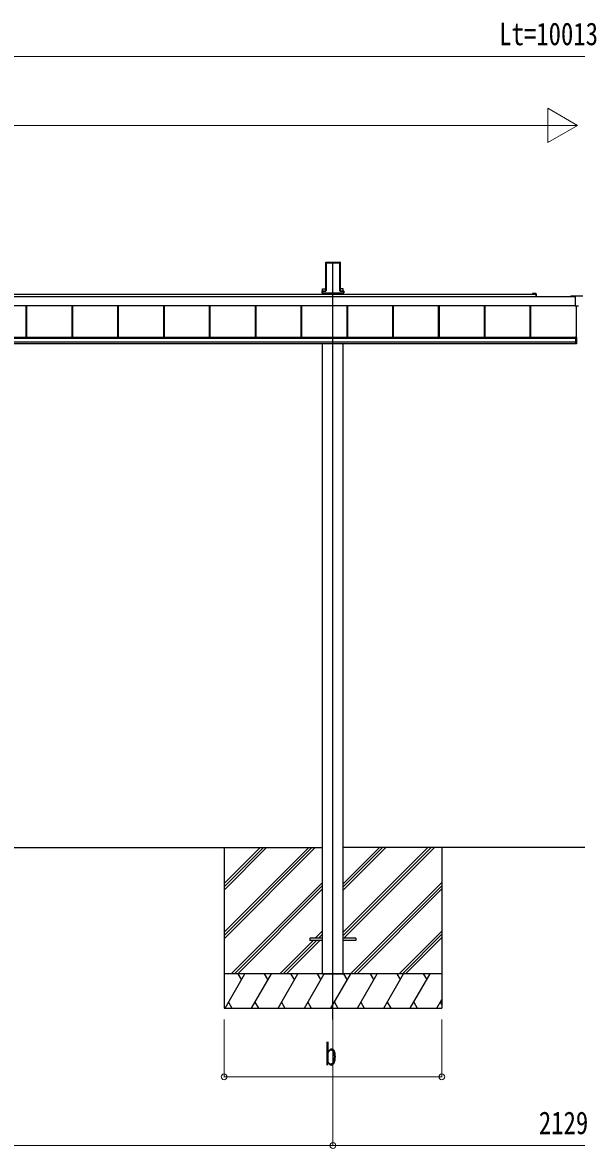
# Model space of a CAD drawing. Units: millimetres, scale not verified. Extents: x -12615 to 12615, y -8910 to 8910.
# Drawn here: x -2098 to 320, y -5851 to -938 of the extents above; entities that cross this region are included whole.
import ezdxf
from ezdxf.enums import TextEntityAlignment as Align

# ---------------------------------------------------------------- set-up
doc = ezdxf.new("R2010")
doc.units = ezdxf.units.MM
doc.header["$LTSCALE"] = 50
for name, color, linetype in [('0-3_YKK_11', 7, 'Continuous'), ('0-4_YKK_12', 2, 'Continuous'), ('0-5_YKK_13', 4, 'Continuous'), ('0-6_YKK_A1', 4, 'Continuous')]:
    doc.layers.add(name, color=color, linetype=linetype)
doc.layers.add('0-7_YKK_D', color=6, linetype='Continuous', lineweight=18)
doc.styles.add('ＭＳ ゴシック', font='')
doc.styles.get('ＭＳ ゴシック').set_extended_font_data('MS Gothic')

msp = doc.modelspace()

# ---------------------------------------------------------------- linework, layer by layer
at = {"layer": '0-3_YKK_11'}
msp.add_line((319.92, -2310.44), (319.92, -2175.71), dxfattribs=at)
at = {"layer": '0-4_YKK_12'}
msp.add_line((-743.08, -5288), (-743.08, -1983.69), dxfattribs=at)
at = {"layer": '0-5_YKK_13'}
for p, q in [((294.92, -2130.71), (294.92, -2132.71)), ((294.92, -2130.71), (347.92, -2130.71)), ((294.92, -2132.71), (313.92, -2132.71)), ((313.92, -2132.71), (313.92, -2175.71)), ((328.92, -2175.71), (313.92, -2175.71))]:
    msp.add_line(p, q, dxfattribs=at)
at = {"layer": '0-6_YKK_A1'}
for p, q in [((-774.33, -1989.04), (-774.33, -2105.71)), ((-773.97, -1983.19), (-774.32, -1988.69)), ((-773.53, -1983.65), (-773.97, -1983.19)), ((-773.47, -1982.72), (-771.43, -1982.72)), ((-773.47, -1982.72), (-773.03, -1983.19)), ((-773.45, -2099.66), (-773.45, -1984.54)), ((-772.96, -1984.21), (-772.96, -2099.34)), ((-771.12, -1983.05), (-771.43, -1982.72)), ((-771.12, -1983.05), (-715.04, -1983.05)), ((-770.58, -1986.19), (-715.58, -1986.19)), ((-770.58, -2107.55), (-770.58, -1986.19)), ((-715.04, -1983.05), (-714.73, -1982.72)), ((-714.73, -1982.72), (-712.69, -1982.72)), ((-713.21, -2099.34), (-713.21, -1984.21)), ((-713.13, -1983.19), (-712.69, -1982.72)), ((-712.71, -1984.54), (-712.71, -2099.66)), ((-712.19, -1983.19), (-712.63, -1983.65)), ((-712.19, -1983.19), (-711.85, -1988.69)), ((-711.83, -1989.04), (-711.83, -2105.71)), ((-790.49, -2116.46), (-790.49, -2109.58)), ((-790.45, -2108.61), (-775.44, -2108.61)), ((-788.49, -2109.67), (-788.49, -2116.46)), ((-774.92, -2109.67), (-788.49, -2109.67)), ((-788.28, -2099.28), (-774.33, -2099.28)), ((-788.28, -2108.61), (-788.28, -2099.28)), ((-774.35, -2106.07), (-774.44, -2107.68)), ((-773.92, -2108.23), (-773.54, -2102.14)), ((-773.05, -2102.17), (-773.42, -2108.26)), ((-712.74, -2108.26), (-713.12, -2102.17)), ((-712.62, -2102.14), (-712.24, -2108.23)), ((-697.88, -2099.28), (-711.83, -2099.28)), ((-711.82, -2106.07), (-711.72, -2107.68)), ((-711.25, -2109.17), (-697.67, -2109.17)), ((-697.67, -2109.67), (-711.25, -2109.67)), ((-710.72, -2108.61), (-695.71, -2108.61)), ((-697.88, -2108.61), (-697.88, -2099.28)), ((-697.67, -2109.17), (-697.67, -2109.67)), ((-697.67, -2116.46), (-697.67, -2109.67)), ((-695.68, -2109.58), (-695.68, -2116.46)), ((-4678.58, -2132.61), (294.92, -2132.61)), ((-4503.08, -2122.64), (129.17, -2122.64)), ((-790.95, -2116.46), (-790.95, -2116.96)), ((-790.95, -2116.96), (-790.49, -2116.96)), ((-788.49, -2116.46), (-790.49, -2116.46)), ((-788.49, -2116.96), (-790.49, -2116.96)), ((-790.48, -2116.46), (-790.48, -2116.96)), ((-788.49, -2116.46), (-697.67, -2116.46)), ((-788.49, -2116.46), (-788.49, -2116.96)), ((-788.49, -2116.96), (-697.67, -2116.96)), ((-788.28, -2122.64), (-788.28, -2116.96)), ((-788.08, -2116.96), (-788.08, -2122.64)), ((-787.08, -2116.62), (-699.08, -2116.62)), ((-698.08, -2116.96), (-698.08, -2122.64)), ((-697.88, -2122.64), (-697.88, -2116.96)), ((-695.68, -2116.46), (-697.67, -2116.46)), ((-697.67, -2116.46), (-697.67, -2116.96)), ((-695.68, -2116.96), (-697.67, -2116.96)), ((-695.68, -2116.46), (-695.68, -2116.96)), ((-695.21, -2116.96), (-695.68, -2116.96)), ((-695.21, -2116.46), (-695.21, -2116.96)), ((134.46, -2120.14), (129.17, -2120.14)), ((129.17, -2122.64), (142.62, -2122.64)), ((142.92, -2120.14), (135.38, -2120.14)), ((142.92, -2122.94), (142.92, -2132.61)), ((145.42, -2132.61), (145.42, -2122.64)), ((-4678.58, -2172.55), (313.92, -2172.55)), ((-4678.58, -2172.79), (313.92, -2172.79)), ((-2081.58, -2310.7), (-2081.58, -2172.79)), ((-2078.98, -2310.7), (-2078.98, -2172.79)), ((-2078.58, -2310.7), (-2078.58, -2172.79)), ((-1881.58, -2310.7), (-1881.58, -2172.79)), ((-1878.98, -2310.7), (-1878.98, -2172.79)), ((-1878.58, -2310.7), (-1878.58, -2172.79)), ((-1681.58, -2310.7), (-1681.58, -2172.79)), ((-1681.58, -2310.7), (-1681.58, -2172.79)), ((-1678.98, -2310.7), (-1678.98, -2172.79)), ((-1678.98, -2310.7), (-1678.98, -2172.79)), ((-1678.58, -2310.7), (-1678.58, -2172.79)), ((-1481.58, -2310.7), (-1481.58, -2172.79)), ((-1478.98, -2310.7), (-1478.98, -2172.79)), ((-1478.58, -2310.7), (-1478.58, -2172.79)), ((-1281.58, -2310.7), (-1281.58, -2172.79)), ((-1278.98, -2310.7), (-1278.98, -2172.79)), ((-1278.58, -2310.7), (-1278.58, -2172.79)), ((-1081.58, -2310.7), (-1081.58, -2172.79)), ((-1078.98, -2310.7), (-1078.98, -2172.79)), ((-1078.58, -2310.7), (-1078.58, -2172.79)), ((-881.58, -2310.7), (-881.58, -2172.79)), ((-878.98, -2310.7), (-878.98, -2172.79)), ((-878.58, -2310.7), (-878.58, -2172.79)), ((-681.58, -2310.7), (-681.58, -2172.79)), ((-678.98, -2310.7), (-678.98, -2172.79)), ((-678.58, -2310.7), (-678.58, -2172.79)), ((-481.58, -2310.7), (-481.58, -2172.79)), ((-478.98, -2310.7), (-478.98, -2172.79)), ((-478.58, -2310.7), (-478.58, -2172.79)), ((-281.58, -2310.7), (-281.58, -2172.79)), ((-278.98, -2310.7), (-278.98, -2172.79)), ((-278.58, -2310.7), (-278.58, -2172.79)), ((-81.58, -2310.7), (-81.58, -2172.79)), ((-78.98, -2310.7), (-78.98, -2172.79)), ((-78.58, -2310.7), (-78.58, -2172.79)), ((118.42, -2310.7), (118.42, -2172.79)), ((121.02, -2310.7), (121.02, -2172.79)), ((121.42, -2310.7), (121.42, -2172.79)), ((-4676.58, -2310.7), (316.42, -2310.7)), ((-4676.58, -2312.71), (316.42, -2312.71)), ((-4676.58, -2314.51), (316.42, -2314.51)), ((-4676.58, -2314.51), (316.42, -2314.51)), ((-4676.58, -2331.48), (316.42, -2331.48)), ((-4676.58, -2337.97), (316.42, -2337.97)), ((-788.28, -5088), (-788.28, -2337.97)), ((-697.88, -5088), (-697.88, -2337.97)), ((319.92, -2310.44), (316.42, -2310.44)), ((319.92, -2332.88), (316.42, -2332.88)), ((319.92, -2339.5), (316.42, -2339.5)), ((-3571.88, -4538), (-788.28, -4538)), ((-1218.08, -4538), (-1218.08, -5238)), ((-1218.08, -4907.18), (-848.9, -4538)), ((-1218.08, -4921.32), (-834.76, -4538)), ((-1218.08, -4935.46), (-820.62, -4538)), ((-1218.08, -4723.33), (-1032.75, -4538)), ((-1218.08, -4709.19), (-1046.89, -4538)), ((-1218.08, -4695.05), (-1061.04, -4538)), ((-697.88, -4907.48), (-328.4, -4538)), ((-697.88, -4921.62), (-314.26, -4538)), ((-697.88, -4723.63), (-512.25, -4538)), ((-697.88, -4709.49), (-526.39, -4538)), ((-697.88, -4695.35), (-540.54, -4538)), ((1340.72, -4538), (-697.88, -4538)), ((-695.62, -4933.5), (-300.12, -4538)), ((-268.08, -4538), (-268.08, -5238)), ((-1186.77, -5088), (-788.28, -4689.51)), ((-1172.63, -5088), (-788.28, -4703.65)), ((-666.27, -5088), (-268.08, -4689.81)), ((-652.13, -5088), (-268.08, -4703.95)), ((-1158.49, -5088), (-788.28, -4717.8)), ((-637.99, -5088), (-268.08, -4718.1)), ((-820.14, -4933.5), (-788.28, -4901.64)), ((-454.14, -5088), (-268.08, -4901.94)), ((-974.64, -5088), (-829.14, -4942.5)), ((-960.5, -5088), (-815, -4942.5)), ((-946.36, -5088), (-800.86, -4942.5)), ((-843.28, -4933.5), (-843.28, -4942.5)), ((-788.28, -4933.5), (-843.28, -4933.5)), ((-788.28, -4942.5), (-843.28, -4942.5)), ((-806, -4933.5), (-788.28, -4915.78)), ((-791.86, -4933.5), (-788.28, -4929.93)), ((-643.28, -4933.5), (-698.28, -4933.5)), ((-643.28, -4942.5), (-698.28, -4942.5)), ((-643.28, -4933.5), (-643.28, -4942.5)), ((-440, -5088), (-268.08, -4916.08)), ((-425.86, -5088), (-268.08, -4930.23)), ((-268.08, -5088), (-1218.08, -5088)), ((-1213.81, -5238), (-1127.2, -5088)), ((-1142.2, -5113.98), (-1157.21, -5088)), ((-1098.34, -5238), (-1011.73, -5088)), ((-1026.73, -5113.98), (-1041.73, -5088)), ((-982.87, -5238), (-896.26, -5088)), ((-911.26, -5113.98), (-926.27, -5088)), ((-867.4, -5238), (-780.79, -5088)), ((-795.79, -5113.98), (-810.8, -5088)), ((-788.28, -5088), (-697.88, -5088)), ((-751.93, -5238), (-665.32, -5088)), ((-680.32, -5113.98), (-695.33, -5088)), ((-636.46, -5238), (-549.85, -5088)), ((-564.85, -5113.98), (-579.85, -5088)), ((-520.99, -5238), (-434.38, -5088)), ((-464.38, -5088), (-449.38, -5113.98)), ((-405.52, -5238), (-318.91, -5088)), ((-348.91, -5088), (-333.91, -5113.98)), ((-290.05, -5238), (-268.08, -5199.96)), ((-1218.08, -5238), (-268.08, -5238)), ((-1198.81, -5212.02), (-1183.81, -5238)), ((-1083.34, -5212.02), (-1068.34, -5238)), ((-967.87, -5212.02), (-952.87, -5238)), ((-852.4, -5212.02), (-837.4, -5238)), ((-736.93, -5212.02), (-721.93, -5238)), ((-621.46, -5212.02), (-606.46, -5238)), ((-505.99, -5212.02), (-490.99, -5238)), ((-390.52, -5212.02), (-375.52, -5238)), ((-275.05, -5212.02), (-268.08, -5224.08))]:
    msp.add_line(p, q, dxfattribs=at)
for points in [[(-790.95, -2109.11), (-790.95, -2116.46), (-790.49, -2116.46)], [(-788.49, -2109.67), (-788.49, -2109.17), (-774.92, -2109.17)], [(-695.21, -2109.11), (-695.21, -2116.46), (-695.68, -2116.46)], [(316.42, -2310.44), (316.42, -2332.88), (316.42, -2339.5)], [(316.92, -2310.44), (316.92, -2332.88), (316.92, -2339.5)], [(319.92, -2310.44), (319.92, -2332.88), (319.92, -2339.5)]]:
    msp.add_lwpolyline(points, dxfattribs=at)
for centre, radius, start, end in [((-789.99, -2109.58), 0.501, 90.24971, 179.75029), ((-696.18, -2109.58), 0.501, 0.24971, 89.75029), ((129.17, -2121.39), 1.25, 90, 270), ((134.46, -2120.34), 0.2, 23.57818, 90), ((134.92, -2120.14), 0.3, 203.57818, 336.42182), ((135.38, -2120.34), 0.2, 90, 156.42182), ((142.62, -2122.94), 0.3, 360, 90), ((142.92, -2122.64), 2.5, 0, 90)]:
    msp.add_arc(centre, radius, start, end, dxfattribs=at)
for centre, major_axis, ratio, start_param, end_param in [((-774.29, -1988.69), (0.031, 0.5), 0.061627, 1.5746234, 2.3600215), ((-773.47, -1983.22), (0.346, -0.364), 0.996462, 2.3838095, 3.8892836), ((-773.76, -1986.69), (0.22, 3.04), 0.070684, 5.5043854, 6.2286971), ((-773.26, -1986.72), (0.22, 3.54), 0.060877, 5.5025319, 6.2268436), ((-712.9, -1986.72), (-0.22, 3.54), 0.060877, 0.0563417, 0.7806534), ((-712.41, -1986.69), (-0.22, 3.04), 0.070684, 0.0544883, 0.7787999), ((-712.69, -1983.22), (-0.346, -0.364), 0.996462, 2.3939017, 3.8993758), ((-711.88, -1988.69), (-0.031, 0.5), 0.061627, 3.9231638, 4.7085619), ((-790.45, -2109.11), (0.355, -0.355), 0.99628, 2.358058, 3.9251274), ((-788.49, -2109.57), (2, 0), 0.045872, 3.2026792, 4.712389), ((-788.49, -2109.07), (1.5, 0), 0.061163, 3.2026792, 4.712389), ((-775.44, -2107.61), (0.691, -0.728), 0.996462, 5.5254021, 7.0308762), ((-774.92, -2108.16), (-0.693, 0.73), 0.992955, 2.3838095, 3.8892836), ((-774.92, -2108.16), (1.04, -1.09), 0.996462, 5.5254021, 7.0308762), ((-774.38, -2106.07), (0.031, 0.5), 0.061627, 4.716216, 5.5016142), ((-773.76, -2102.14), (0.22, 3.5), 0.061627, 4.716216, 5.5016142), ((-773.26, -2102.17), (0.22, 4), 0.053972, 4.7153191, 5.5007173), ((-712.9, -2102.17), (-0.22, 4), 0.053972, 0.782468, 1.5678662), ((-711.24, -2108.16), (-1.04, -1.09), 0.996462, 5.5354944, 7.0409685), ((-712.41, -2102.14), (-0.22, 3.5), 0.061627, 0.7815711, 1.5669693), ((-711.24, -2108.16), (0.693, 0.73), 0.992955, 2.3939017, 3.8993758), ((-711.79, -2106.07), (-0.031, 0.5), 0.061627, 0.7815711, 1.5669693), ((-710.72, -2107.61), (-0.691, -0.728), 0.996462, 5.5354944, 7.0409685), ((-697.67, -2109.07), (1.5, 0), 0.061163, 4.712389, 6.2220988), ((-697.67, -2109.57), (2, 0), 0.045872, 4.712389, 6.2220988), ((-695.71, -2109.11), (-0.355, -0.355), 0.99628, 2.358058, 3.9251274)]:
    msp.add_ellipse(centre, major_axis=major_axis, ratio=ratio, start_param=start_param, end_param=end_param, dxfattribs=at)
at = {"layer": '0-7_YKK_D'}
for p, q in [((5177.92, -1086.19), (-4535.08, -1086.19)), ((324.92, -1386.19), (195.01, -1311.19)), ((195.01, -1311.19), (195.01, -1461.19)), ((174.92, -1386.19), (-4535.08, -1386.19)), ((324.92, -1386.19), (65.11, -1386.19)), ((324.92, -1386.19), (195.01, -1461.19)), ((-1218.08, -5288), (-1218.08, -5539)), ((-743.08, -5288.5), (-743.08, -5839)), ((-743.08, -5288.5), (-743.08, -5839)), ((-268.08, -5288), (-268.08, -5539)), ((-1218.08, -5538), (-268.08, -5538)), ((-3617.08, -5838), (-743.08, -5838)), ((1385.92, -5838), (-743.08, -5838))]:
    msp.add_line(p, q, dxfattribs=at)
for centre in [(-1218.08, -5538), (-268.08, -5538), (-743.08, -5838), (-743.08, -5838)]:
    msp.add_circle(centre, 12.75, dxfattribs=at)

# ---------------------------------------------------------------- texts
at = {"layer": '0-7_YKK_D', "style": 'ＭＳ ゴシック', "width": 0.8}
for s, p in [('Lt=10013', (-16.98, -1066.19)), ('b', (-779.08, -5518)), ('2129', (155.82, -5818))]:
    msp.add_text(s, height=98.97, dxfattribs=at).set_placement(p, align=Align.BOTTOM_LEFT)

doc.saveas('drawing.dxf')
